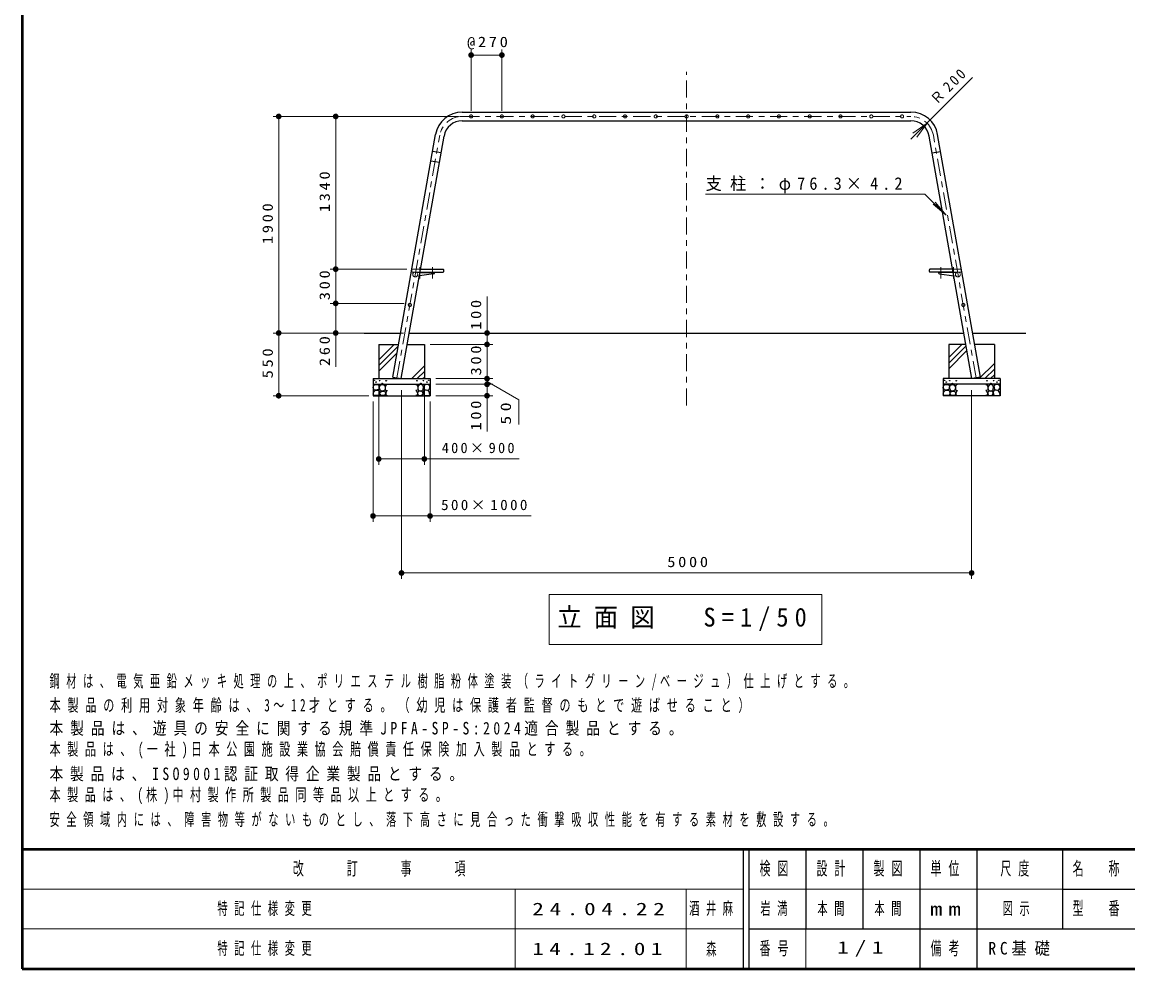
# Model space of a CAD drawing. Units: millimetres on the paper, scale 1:50. Extents: x -365 to 0, y 0 to 257.
# Drawn here: x -365 to -171, y 0 to 166.1 of the extents above; entities that cross this region are included whole.
import ezdxf
from ezdxf.enums import TextEntityAlignment as Align

# ---------------------------------------------------------------- set-up
doc = ezdxf.new("R2010")
doc.units = ezdxf.units.MM
doc.linetypes.add('USER1', pattern=[4.5, 2.5, -2])
doc.linetypes.add('USER2', pattern=[6, 3, -1, 1, -1])
doc.layers.add('LY_3', color=7, linetype='Continuous', lineweight=25)
doc.layers.add('LY_4', color=7, linetype='Continuous', lineweight=13)
doc.layers.add('LY_5', color=7, linetype='Continuous')
doc.styles.add('ＭＳ ゴシック', font='')
doc.styles.get('ＭＳ ゴシック').set_extended_font_data('MS Gothic')

# ---------------------------------------------------------------- blocks, each defined once
blk = doc.blocks.new('filled_dot')
at = {"color": 0, "linetype": 'Continuous', "lineweight": -2, "const_width": 1.25}
blk.add_lwpolyline([(-0.625, 0, 1), (0.625, 0, 1)], format="xyb", close=True, dxfattribs=at)
blk = doc.blocks.new('open_arrow')
at = {"color": 0, "linetype": 'Continuous', "lineweight": -2}
blk.add_lwpolyline([(7.5, 1.25), (0, 0), (7.5, -1.25)], dxfattribs=at)

msp = doc.modelspace()

# ---------------------------------------------------------------- linework, layer by layer
at = {"layer": 'LY_3', "lineweight": 13}
for p, q in [((-286.243, 150.557), (-286.243, 161.32)), ((-280.843, 150.557), (-280.843, 161.32)), ((-286.243, 160.32), (-280.843, 160.32)), ((-209.091, 145.557), (-198.267, 156.381)), ((-288.443, 149.557), (-320.991, 149.557)), ((-319.991, 111.557), (-319.991, 149.557)), ((-309.991, 122.757), (-309.991, 149.557)), ((-245.102, 135.941), (-206.624, 135.941)), ((-206.624, 135.941), (-202.904, 132.221)), ((-202.904, 132.221), (-205.202, 134.149)), ((-202.904, 132.221), (-204.832, 134.519)), ((-297.541, 122.757), (-310.991, 122.757)), ((-309.991, 116.757), (-309.991, 122.757)), ((-297.984, 116.757), (-310.991, 116.757)), ((-309.991, 105.619), (-309.991, 116.757)), ((-283.445, 117.984), (-283.445, 109.557)), ((-305.971, 111.557), (-320.991, 111.557)), ((-298.078, 111.557), (-320.991, 111.557)), ((-319.991, 100.557), (-319.991, 111.557)), ((-305.971, 111.557), (-310.991, 111.557)), ((-302.445, 106.828), (-299.716, 109.557)), ((-302.445, 105.838), (-299.035, 109.249)), ((-293.445, 109.557), (-282.445, 109.557)), ((-293.445, 109.557), (-282.445, 109.557)), ((-283.445, 109.557), (-283.445, 103.557)), ((-202.441, 107.272), (-200.156, 109.557)), ((-202.441, 106.282), (-199.412, 109.31)), ((-302.445, 104.848), (-299.246, 108.047)), ((-202.441, 105.292), (-199.264, 108.469)), ((-296.665, 103.557), (-294.445, 105.777)), ((-295.675, 103.557), (-294.445, 104.787)), ((-197.105, 103.557), (-194.441, 106.221)), ((-196.115, 103.557), (-194.441, 105.231)), ((-294.685, 103.557), (-294.445, 103.797)), ((-292.445, 103.557), (-282.445, 103.557)), ((-292.445, 103.557), (-282.445, 103.557)), ((-283.445, 103.557), (-283.445, 102.557)), ((-283.445, 103.057), (-277.895, 99.853)), ((-195.125, 103.557), (-194.441, 104.241)), ((-302.445, 102.557), (-302.445, 88.46)), ((-298.445, 101.557), (-298.445, 68.46)), ((-294.445, 102.557), (-294.445, 88.46)), ((-292.445, 102.557), (-282.445, 102.557)), ((-283.445, 102.557), (-283.445, 94.309)), ((-198.441, 101.557), (-198.441, 68.46)), ((-304.205, 100.557), (-320.991, 100.557)), ((-303.445, 99.557), (-303.445, 78.46)), ((-293.445, 99.557), (-293.445, 78.46)), ((-292.445, 100.557), (-282.445, 100.557)), ((-277.895, 99.853), (-277.895, 95.484)), ((-277.807, 89.46), (-302.445, 89.46)), ((-275.727, 79.46), (-303.445, 79.46)), ((-198.441, 69.46), (-298.445, 69.46)), ((-272.531, 65.706), (-272.531, 56.906)), ((-224.731, 65.706), (-272.531, 65.706)), ((-224.731, 56.906), (-224.731, 65.706)), ((-272.531, 56.906), (-224.731, 56.906))]:
    msp.add_line(p, q, dxfattribs=at)
at = {"layer": 'LY_3', "linetype": 'USER2', "lineweight": 13}
for p, q in [((-248.443, 98.851), (-248.443, 157.402)), ((-287.796, 149.557), (-209.091, 149.557)), ((-299.24, 103.69), (-291.735, 146.252)), ((-197.647, 103.69), (-205.151, 146.252)), ((-295.241, 121.126), (-295.241, 123.114)), ((-293.041, 121.126), (-293.041, 123.114)), ((-203.845, 121.126), (-203.845, 123.114)), ((-201.645, 121.126), (-201.645, 123.114))]:
    msp.add_line(p, q, dxfattribs=at)
at = {"layer": 'LY_3'}
for p, q in [((-287.796, 150.32), (-209.091, 150.32)), ((-287.796, 148.794), (-209.091, 148.794)), ((-299.991, 103.822), (-292.487, 146.384)), ((-298.489, 103.557), (-290.984, 146.119)), ((-198.398, 103.557), (-205.903, 146.119)), ((-196.895, 103.822), (-204.4, 146.384)), ((-293.298, 141.784), (-291.795, 141.519)), ((-291.505, 143.165), (-293.008, 143.43)), ((-205.382, 143.165), (-203.879, 143.43)), ((-295.191, 122.257), (-291.141, 122.257)), ((-295.103, 122.757), (-291.141, 122.757)), ((-292.641, 122.257), (-292.641, 122.133)), ((-291.041, 122.357), (-291.041, 122.657)), ((-205.845, 122.357), (-205.845, 122.657)), ((-201.783, 122.757), (-205.745, 122.757)), ((-201.695, 122.257), (-205.745, 122.257)), ((-204.245, 122.257), (-204.245, 122.133)), ((-292.816, 121.934), (-295.305, 121.61)), ((-295.203, 122.193), (-292.641, 122.193)), ((-201.684, 122.193), (-204.245, 122.193)), ((-204.071, 121.934), (-201.581, 121.61)), ((-304.971, 111.557), (-298.628, 111.557)), ((-297.078, 111.557), (-199.809, 111.557)), ((-198.259, 111.557), (-188.937, 111.557)), ((-302.445, 109.557), (-302.445, 103.557)), ((-302.445, 109.557), (-298.98, 109.557)), ((-297.431, 109.557), (-294.445, 109.557)), ((-294.445, 109.557), (-294.445, 103.557)), ((-202.441, 109.557), (-202.441, 103.557)), ((-199.456, 109.557), (-202.441, 109.557)), ((-194.441, 109.557), (-197.906, 109.557)), ((-194.441, 109.557), (-194.441, 103.557)), ((-303.445, 103.557), (-303.445, 100.557)), ((-303.445, 103.557), (-293.445, 103.557)), ((-299.991, 103.822), (-298.489, 103.557)), ((-293.445, 103.557), (-293.445, 100.557)), ((-203.441, 103.557), (-203.441, 100.557)), ((-193.441, 103.557), (-203.441, 103.557)), ((-196.895, 103.822), (-198.398, 103.557)), ((-193.441, 103.557), (-193.441, 100.557)), ((-303.445, 102.557), (-293.445, 102.557)), ((-193.441, 102.557), (-203.441, 102.557)), ((-303.445, 100.557), (-293.445, 100.557)), ((-193.441, 100.557), (-203.441, 100.557))]:
    msp.add_line(p, q, dxfattribs=at)
at = {"layer": 'LY_3', "linetype": 'USER1', "lineweight": 13}
for p, q in [((-296.641, 122.357), (-296.641, 122.657)), ((-296.541, 122.757), (-295.103, 122.757)), ((-296.541, 122.257), (-295.191, 122.257)), ((-295.817, 122.257), (-295.817, 122.193)), ((-200.345, 122.757), (-201.783, 122.757)), ((-200.345, 122.257), (-201.695, 122.257)), ((-201.07, 122.257), (-201.07, 122.193)), ((-200.245, 122.357), (-200.245, 122.657)), ((-295.817, 122.193), (-295.203, 122.193)), ((-295.305, 121.61), (-295.713, 121.557)), ((-201.07, 122.193), (-201.684, 122.193)), ((-201.581, 121.61), (-201.174, 121.557))]:
    msp.add_line(p, q, dxfattribs=at)
at = {"layer": 'LY_3'}
for points in [[(-302.881, 101.546), (-303.234, 101.615), (-303.431, 101.917), (-303.385, 102.281), (-303.176, 102.484), (-302.864, 102.548), (-302.528, 102.473), (-302.337, 102.212), (-302.429, 101.673), (-302.696, 101.563)], [(-303.008, 100.578), (-303.31, 100.619), (-303.431, 100.857), (-303.298, 101.221), (-303.072, 101.488), (-302.719, 101.54), (-302.366, 101.447), (-302.25, 101.111), (-302.348, 100.66), (-302.644, 100.59)], [(-301.732, 101.365), (-302.01, 101.412), (-302.23, 101.643), (-302.299, 102.083), (-302.178, 102.414), (-301.789, 102.535), (-301.5, 102.414), (-301.332, 102.159), (-301.297, 101.881), (-301.384, 101.504)], [(-301.809, 100.573), (-302.03, 100.607), (-302.238, 100.885), (-302.203, 101.181), (-301.902, 101.337), (-301.589, 101.366), (-301.311, 101.245), (-301.259, 100.932), (-301.346, 100.654), (-301.526, 100.573)], [(-295.081, 100.573), (-294.861, 100.607), (-294.653, 100.885), (-294.688, 101.181), (-294.989, 101.337), (-295.302, 101.366), (-295.58, 101.245), (-295.632, 100.932), (-295.545, 100.654), (-295.365, 100.573)], [(-295.159, 101.365), (-294.881, 101.412), (-294.661, 101.643), (-294.592, 102.083), (-294.713, 102.414), (-295.101, 102.535), (-295.391, 102.414), (-295.559, 102.159), (-295.594, 101.881), (-295.507, 101.504)], [(-293.882, 100.578), (-293.581, 100.619), (-293.46, 100.857), (-293.593, 101.221), (-293.819, 101.488), (-294.172, 101.54), (-294.525, 101.447), (-294.641, 101.111), (-294.543, 100.66), (-294.247, 100.59)], [(-294.01, 101.546), (-293.657, 101.615), (-293.46, 101.917), (-293.506, 102.281), (-293.714, 102.484), (-294.027, 102.548), (-294.363, 102.473), (-294.554, 102.212), (-294.462, 101.673), (-294.195, 101.563)], [(-202.877, 101.546), (-203.23, 101.615), (-203.427, 101.917), (-203.381, 102.281), (-203.172, 102.484), (-202.859, 102.548), (-202.523, 102.473), (-202.332, 102.212), (-202.425, 101.673), (-202.691, 101.563)], [(-203.004, 100.578), (-203.305, 100.619), (-203.427, 100.857), (-203.294, 101.221), (-203.068, 101.488), (-202.715, 101.54), (-202.361, 101.447), (-202.245, 101.111), (-202.344, 100.66), (-202.639, 100.59)], [(-201.727, 101.365), (-202.005, 101.412), (-202.225, 101.643), (-202.295, 102.083), (-202.173, 102.414), (-201.785, 102.535), (-201.496, 102.414), (-201.328, 102.159), (-201.293, 101.881), (-201.38, 101.504)], [(-201.805, 100.573), (-202.025, 100.607), (-202.234, 100.885), (-202.199, 101.181), (-201.898, 101.337), (-201.585, 101.366), (-201.307, 101.245), (-201.255, 100.932), (-201.342, 100.654), (-201.521, 100.573)], [(-195.077, 100.573), (-194.857, 100.607), (-194.649, 100.885), (-194.683, 101.181), (-194.985, 101.337), (-195.297, 101.366), (-195.575, 101.245), (-195.627, 100.932), (-195.541, 100.654), (-195.361, 100.573)], [(-195.155, 101.365), (-194.877, 101.412), (-194.657, 101.643), (-194.587, 102.083), (-194.709, 102.414), (-195.097, 102.535), (-195.387, 102.414), (-195.555, 102.159), (-195.59, 101.881), (-195.503, 101.504)], [(-193.878, 100.578), (-193.577, 100.619), (-193.455, 100.857), (-193.589, 101.221), (-193.814, 101.488), (-194.168, 101.54), (-194.521, 101.447), (-194.637, 101.111), (-194.538, 100.66), (-194.243, 100.59)], [(-194.006, 101.546), (-193.652, 101.615), (-193.455, 101.917), (-193.502, 102.281), (-193.71, 102.484), (-194.023, 102.548), (-194.359, 102.473), (-194.55, 102.212), (-194.457, 101.673), (-194.191, 101.563)]]:
    msp.add_lwpolyline(points, close=True, dxfattribs=at)
for points in [[(-300.94, 102.507), (-301.131, 102.478), (-301.287, 102.2), (-301.287, 101.783), (-301.247, 101.534), (-300.934, 101.482)], [(-300.94, 101.459), (-301.125, 101.285), (-301.218, 100.984), (-301.223, 100.706), (-300.945, 100.573)], [(-295.951, 102.507), (-295.76, 102.478), (-295.604, 102.2), (-295.604, 101.783), (-295.644, 101.534), (-295.957, 101.482)], [(-295.951, 101.459), (-295.766, 101.285), (-295.673, 100.984), (-295.667, 100.706), (-295.945, 100.573)], [(-200.935, 102.507), (-201.127, 102.478), (-201.283, 102.2), (-201.283, 101.783), (-201.242, 101.534), (-200.93, 101.482)], [(-200.935, 101.459), (-201.121, 101.285), (-201.213, 100.984), (-201.219, 100.706), (-200.941, 100.573)], [(-195.947, 102.507), (-195.756, 102.478), (-195.599, 102.2), (-195.599, 101.783), (-195.64, 101.534), (-195.953, 101.482)], [(-195.947, 101.459), (-195.762, 101.285), (-195.669, 100.984), (-195.663, 100.706), (-195.941, 100.573)]]:
    msp.add_lwpolyline(points, dxfattribs=at)
at = {"layer": 'LY_3', "linetype": 'USER1', "lineweight": 13}
for centre, radius in [((-286.243, 149.557), 0.272), ((-280.843, 149.557), 0.272), ((-275.443, 149.557), 0.272), ((-270.043, 149.557), 0.272), ((-264.643, 149.557), 0.272), ((-259.243, 149.557), 0.272), ((-253.843, 149.557), 0.272), ((-248.443, 149.557), 0.272), ((-243.043, 149.557), 0.272), ((-237.643, 149.557), 0.272), ((-232.243, 149.557), 0.272), ((-226.843, 149.557), 0.272), ((-221.443, 149.557), 0.272), ((-216.043, 149.557), 0.272), ((-210.643, 149.557), 0.272), ((-296.041, 121.83), 0.427), ((-200.845, 121.83), 0.427), ((-296.984, 116.485), 0.272), ((-199.903, 116.485), 0.272)]:
    msp.add_circle(centre, radius, dxfattribs=at)
at = {"layer": 'LY_3'}
for centre in [(-303.209, 103.249), (-302.903, 102.956), (-302.289, 103.207), (-301.146, 103.179), (-295.744, 103.179), (-294.602, 103.207), (-293.988, 102.956), (-293.682, 103.249), (-203.205, 103.249), (-202.898, 102.956), (-202.285, 103.207), (-201.142, 103.179), (-195.74, 103.179), (-194.597, 103.207), (-193.984, 102.956), (-193.677, 103.249), (-301.829, 102.719), (-295.061, 102.719), (-201.825, 102.719), (-195.057, 102.719)]:
    msp.add_circle(centre, 0.05, dxfattribs=at)
for centre, radius, start, end in [((-287.796, 145.557), 4.763, 90, 170), ((-209.091, 145.557), 4.763, 10, 90), ((-287.796, 145.557), 3.237, 90, 170), ((-209.091, 145.557), 3.237, 10, 90), ((-291.141, 122.657), 0.1, 0, 90), ((-291.141, 122.357), 0.1, 270, 0), ((-205.745, 122.657), 0.1, 90, 180), ((-205.745, 122.357), 0.1, 180, 270), ((-292.841, 122.133), 0.2, 277.41944, 0), ((-204.045, 122.133), 0.2, 180, 262.58056)]:
    msp.add_arc(centre, radius, start, end, dxfattribs=at)
at = {"layer": 'LY_3', "linetype": 'USER2', "lineweight": 13}
for centre, start, end in [((-287.796, 145.557), 90, 170), ((-209.091, 145.557), 10, 90)]:
    msp.add_arc(centre, 4, start, end, dxfattribs=at)
at = {"layer": 'LY_3', "linetype": 'USER1', "lineweight": 13}
for centre, start, end in [((-296.541, 122.657), 90, 180), ((-296.541, 122.357), 180, 270), ((-200.345, 122.657), 0, 90), ((-200.345, 122.357), 270, 0)]:
    msp.add_arc(centre, 0.1, start, end, dxfattribs=at)
at = {"layer": 'LY_4', "lineweight": 50}
for p, q in [((-365, 257), (-365, 0)), ((-365, 21), (0, 21)), ((-365, 0), (0, 0))]:
    msp.add_line(p, q, dxfattribs=at)
at = {"layer": 'LY_4', "lineweight": 25}
for p, q in [((-238.5, 21), (-238.5, 0)), ((-237.5, 21), (-237.5, 0)), ((-227.5, 21), (-227.5, 7)), ((-217.5, 21), (-217.5, 7)), ((-207.5, 21), (-207.5, 0)), ((-197.5, 21), (-197.5, 7)), ((-182.5, 21), (-182.5, 7)), ((-182.5, 14), (-70, 14)), ((-237.5, 7), (0, 7)), ((-197.5, 7), (-197.5, 0))]:
    msp.add_line(p, q, dxfattribs=at)
at = {"layer": 'LY_4'}
for p, q in [((-365, 14), (-238.5, 14)), ((-278.5, 14), (-278.5, 0)), ((-248.5, 14), (-248.5, 0)), ((-237.5, 14), (-182.5, 14)), ((-365, 7), (-238.5, 7)), ((-227.5, 7), (-227.5, 0))]:
    msp.add_line(p, q, dxfattribs=at)

# ---------------------------------------------------------------- block references
at = {"layer": 'LY_3', "lineweight": 13, "xscale": 0.4, "yscale": 0.4}
for p in [(-286.243, 160.32), (-302.445, 89.46), (-303.445, 79.46), (-298.445, 69.46)]:
    msp.add_blockref('filled_dot', p, dxfattribs=at)
for name, p, rotation in [('filled_dot', (-280.843, 160.32), 180), ('filled_dot', (-319.991, 149.557), 270), ('filled_dot', (-309.991, 149.557), 270), ('open_arrow', (-206.262, 148.386), 225), ('filled_dot', (-309.991, 122.757), 90), ('filled_dot', (-309.991, 122.757), 270), ('filled_dot', (-309.991, 116.757), 90), ('filled_dot', (-309.991, 116.757), 270), ('filled_dot', (-319.991, 111.557), 270), ('filled_dot', (-319.991, 111.557), 90), ('filled_dot', (-309.991, 111.557), 90), ('filled_dot', (-283.445, 111.557), 270), ('filled_dot', (-283.445, 109.557), 270), ('filled_dot', (-283.445, 109.557), 90), ('filled_dot', (-283.445, 103.557), 90), ('filled_dot', (-283.445, 102.557), 270), ('filled_dot', (-319.991, 100.557), 90), ('filled_dot', (-283.445, 100.557), 90), ('filled_dot', (-294.445, 89.46), 180), ('filled_dot', (-293.445, 79.46), 180), ('filled_dot', (-198.441, 69.46), 180)]:
    msp.add_blockref(name, p, dxfattribs=dict(at, rotation=rotation))

# ---------------------------------------------------------------- texts
at = {"layer": 'LY_3', "style": 'ＭＳ ゴシック', "width": 0.6}
msp.add_text('森', height=2.199, dxfattribs=at).set_placement((-245, 3.5), align=Align.MIDDLE_LEFT)
at = {"layer": 'LY_3', "style": 'ＭＳ ゴシック'}
for s, insert, char_height, attachment_point in [('\\T1.33;\\W1.15;@270', (-283.134, 161.32), 1.833, 8), ('\\T1.5;\\W0.95;支柱：φ76.3×4.2', (-245.102, 136.091), 2.199, 7), ('\\T1.32;400×900', (-284.807, 90.46), 1.833, 8), ('\\T1.32;\\W1.05;500×1000', (-283.727, 80.46), 1.833, 8), ('\\T1.33;\\W1.15;5000', (-248.02, 70.46), 1.833, 8), ('\\T1.5;\\W0.95;立面図\u3000S=1/50', (-271.131, 61.306), 3.299, 4), ('\\T1.63;\\W0.6;鋼材は、電気亜鉛メッキ処理の上、ポリエステル樹脂粉体塗装（ライトグリーン/ベージュ）仕上げとする。', (-360.186, 48.882), 2.199, 7), ('\\T1.61;\\W0.65;本製品の利用対象年齢は、3～12才とする。（幼児は保護者監督のもとで遊ばせること）', (-360.186, 44.882), 2.199, 7), ('\\T1.51;\\W0.8;本製品は、遊具の安全に関する規準JPFA-SP-S:2024適合製品とする。', (-360.186, 40.882), 2.199, 7), ('\\T1.59;\\W0.65;本製品は、(一社)日本公園施設業協会賠償責任保険加入製品とする。', (-360.186, 36.882), 2.199, 7), ('\\T1.5;\\W0.8;本製品は、ISO9001認証取得企業製品とする。', (-360.186, 32.882), 2.199, 7), ('\\T1.58;\\W0.65;本製品は、(株)中村製作所製品同等品以上とする。', (-360.186, 28.882), 2.199, 7), ('\\T1.64;\\W0.6;安全領域内には、障害物等がないものとし、落下高さに見合った衝撃吸収性能を有する素材を敷設する。', (-360.186, 24.882), 2.199, 7), ('\\T1.64;\\W0.6;特記仕様変更', (-330.75, 10.5), 2.199, 4), ('\\T1.64;\\W0.6;酒井麻', (-248, 10.5), 2.199, 4), ('\\T1.5;\\W1.35;24.04.22', (-275.5, 10.5), 2.199, 4), ('\\T1.64;\\W0.6;特記仕様変更', (-330.75, 3.5), 2.199, 4), ('\\T1.47;\\W1.35;14.12.01', (-275.5, 3.5), 2.199, 4), ('\\T1.5;\\W0.9;RC基礎', (-195.5, 3.5), 2.199, 4)]:
    msp.add_mtext(s, dxfattribs=dict(at, insert=insert, char_height=char_height, attachment_point=attachment_point))
at = {"layer": 'LY_3', "char_height": 1.833, "style": 'ＭＳ ゴシック'}
for s, insert, attachment_point, rotation in [('\\T1.33;\\W0.95;Ｒ200', (-201.803, 154.259), 8, 45), ('\\T1.33;\\W1.15;1340', (-310.991, 136.58), 8, 90), ('\\T1.33;\\W1.15;1900', (-320.991, 130.978), 8, 90), ('\\T1.33;\\W1.15;300', (-310.991, 120.174), 8, 90), ('\\T1.33;\\W1.15;100', (-284.445, 114.984), 8, 90), ('\\T1.33;\\W1.15;260', (-310.991, 108.619), 8, 90), ('\\T1.33;\\W1.15;550', (-320.991, 106.472), 8, 90), ('\\T1.33;\\W1.15;300', (-284.445, 106.974), 8, 90), ('\\T1.33;\\W1.15;100', (-284.445, 97.309), 8, 90), ('\\T1.5;\\W1.25;50', (-280.145, 95.484), 4, 90)]:
    msp.add_mtext(s, dxfattribs=dict(at, insert=insert, attachment_point=attachment_point, rotation=rotation))
at = {"layer": 'LY_4', "char_height": 2.346, "attachment_point": 5, "style": 'ＭＳ ゴシック'}
for s, insert in [('\\T1.64;\\W0.6;改\u3000\u3000訂\u3000\u3000事\u3000\u3000項', (-301.75, 17.5)), ('\\T1.64;\\W0.6;検図', (-232.5, 17.5)), ('\\T1.64;\\W0.6;設計', (-222.5, 17.5)), ('\\T1.64;\\W0.6;製図', (-212.5, 17.5)), ('\\T1.64;\\W0.6;単位', (-202.5, 17.5)), ('\\T1.64;\\W0.6;尺度', (-190.25, 17.5)), ('\\T1.64;\\W0.6;名\u3000称', (-176, 17.5)), ('\\T1.64;\\W0.6;型\u3000番', (-176, 10.5)), ('\\T1.5;\\W1.35;mm', (-202.5, 10.5)), ('\\T1.64;\\W0.6;番号', (-232.5, 3.5)), ('\\T1.64;\\W0.6;備考', (-202.5, 3.5))]:
    msp.add_mtext(s, dxfattribs=dict(at, insert=insert))
at = {"layer": 'LY_5', "char_height": 2.199, "attachment_point": 4, "style": 'ＭＳ ゴシック'}
for s, insert in [('\\T1.64;\\W0.6;岩満', (-235.5, 10.5)), ('\\T1.64;\\W0.6;本間', (-225.5, 10.5)), ('\\T1.64;\\W0.6;本間', (-215.5, 10.5)), ('\\T1.64;\\W0.6;図示', (-193, 10.5)), ('\\T1.5;\\W1.35;1/1', (-222, 3.5))]:
    msp.add_mtext(s, dxfattribs=dict(at, insert=insert))

doc.saveas('drawing.dxf')
